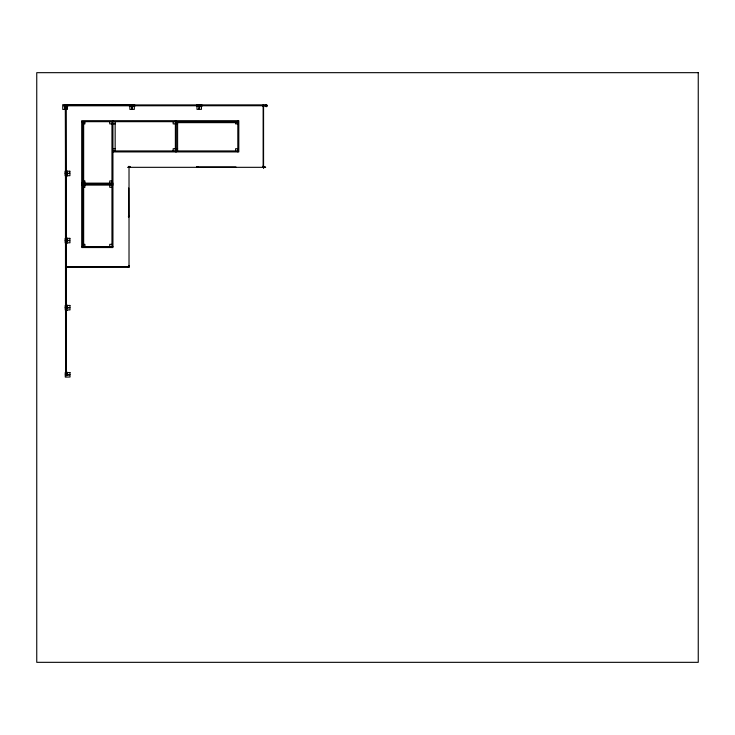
<?xml version="1.0" encoding="UTF-8"?>
<svg xmlns="http://www.w3.org/2000/svg" width="735" height="735" viewBox="0 0 735 735"><rect width="100%" height="100%" fill="white"/><g stroke="black" fill="none" stroke-linecap="round" stroke-linejoin="round"><path stroke-width="1.1" d="M128.809 267.09L66.922 267.136C67.785 266.199 66.315 267.356 67.923 267.09M127.789 267.154C129.433 267.016 126.622 266.153 128.046 267.173M128.45 216.301C129.075 217.303 128.717 215.768 128.45 216.347M129.02 167.038C128.542 167.323 129.608 166.459 129.479 167.314M196.796 167.295C198.579 167.157 195.501 166.303 197.081 167.314M264.251 167.323C265.574 166.082 264.361 167.975 264.572 166.643M65.443 109.579L65.755 241.227M65.635 307.653L67.05 307.653L67.041 307.092L65.635 307.092L65.792 308.342M262.882 106.051L263.562 106.051L263.562 168.49M262.882 166.873C264.352 165.963 262.193 168.039 263.553 166.983M263.396 166.726L263.525 166.092M128.404 266.134L128.983 266.309M128.937 265.427L128.937 265.96M65.599 172.964L65.672 173.497M66.306 240.961L66.986 240.079L65.819 239.766A0.946 0.946 0 0 0 65.691 241.282A0.946 0.946 0 0 0 67.161 240.979A0.946 0.946 0 0 0 66.49 239.638C68.612 240.961 64.45 241.723 65.727 239.683C66.334 239.068 67.28 239.739 67.179 240.51C72.884 241.255 67.721 239.095 66.6 241.392M65.635 240.079L66.132 240.933M66.554 373.812L65.773 374.841M67.519 267.173L67.657 266.511M128.561 267.173L128.561 266.52L127.651 267.09M129.663 166.744L130.224 167.286M197.136 166.983L197.09 167.075M198 166.983L197.21 167.231M65.507 240.4L65.838 239.858M65.057 106.667C62.843 106.373 65.323 103.681 66.104 105.583C66.26 107.733 63.136 105.766 65.158 104.958L266.493 104.875M199.396 104.921C201.767 110.746 196.135 101.614 200.03 106.226M263.525 105.748L263.396 105.114M263.525 166.569L263.231 165.88M64.698 105.445L65.305 106.492M131.74 105.583C133.476 103.69 133.246 107.981 131.39 106.253M66.903 107.301L67.124 106.777A0.946 0.946 0 0 0 67.216 106.29M66.931 174.416L67.161 173.892M66.968 241.53L67.188 240.997M66.995 308.645L67.225 308.112A0.946 0.946 0 0 0 66.554 306.771M65.378 173.148L65.663 172.514M65.415 240.262L65.7 239.628M65.727 306.734L65.443 307.377A0.946 0.946 0 0 0 66.398 308.627L67.197 307.855L66.517 306.844M65.764 373.849L65.479 374.483A0.946 0.946 0 0 0 66.435 375.741A0.946 0.946 0 0 0 67.225 374.381L66.995 373.849M128.873 267.016L127.532 266.842M65.525 307.533C66.775 304.474 67.822 309.931 65.507 307.524M129.599 167.231L130.444 167.075M198 167.157L197.21 166.744M263.47 106.336L262.983 106.336L263.314 105.068L262.992 105.831M262.992 105.243L262.937 105.748M131.326 105.39L132.272 104.921L132.925 105.491M132.879 106.152L132.144 106.345M199.993 106.116C198.928 107.806 197.384 104.737 199.387 104.894M65.737 374.234C64.836 377.037 69.062 374.584 66.37 373.665C63.697 374.795 68.465 376.173 66.729 373.885M128.983 216.301L128.496 216.356L128.937 216.834M128.092 266.676L128.092 267.016M263.396 166.661L262.9 166.468M65.801 172.743L65.7 174.416M64.809 105.298L65.81 105.518M199.185 105.123L198.854 105.904L199.534 106.428M66.573 174.278C68.309 173.524 65.828 171.099 65.452 173.148C65.755 175.132 68.272 172.863 66.279 172.449M131.152 105.178L131.785 104.894M198.266 105.151L198.9 104.866A0.946 0.946 0 0 1 200.104 105.454L199.35 105.05M265.381 105.114L266.015 104.829A0.946 0.946 0 0 1 267.264 105.785A0.946 0.946 0 0 1 265.905 106.575L265.381 106.355M65.939 106.419L65.415 106.639A0.946 0.946 0 0 1 64.055 105.849A0.946 0.946 0 0 1 65.305 104.894L65.939 105.178M132.53 106.603L133.053 106.382M200.168 106.355L199.644 106.575A0.946 0.946 0 0 1 198.285 105.785A0.946 0.946 0 0 1 199.534 104.829L200.168 105.114M199.718 106.4L199.534 106.309M66.095 172.477L65.691 173.432M66.527 308.048L67.014 307.193M197.302 166.689L197.834 166.689M197.834 167.286L197.302 167.286M65.121 105.114L65.911 105.445A0.946 0.946 0 0 1 66.692 105.509M66.37 375.19L67.05 374.666L66.545 373.95M264.572 167.323L264.903 166.744L264.168 166.808L264.526 167.323M65.305 106.373L65.59 106.373M199.249 105.031L199.81 105.031M132.144 105.178L132.695 105.178M199.249 105.142L199.81 105.142M65.305 105.794L266.658 105.73M65.93 106.015L66.619 106.015M65.452 107.301L67.069 107.301M65.452 108.982L67.069 108.982M81.704 121.67L237.818 121.67M175.38 122.644L237.818 122.644M82.678 123.893L84.902 123.893L84.902 121.67M111.959 123.893L109.735 123.893L109.735 121.67M112.933 123.893L115.156 123.893M177.594 123.893L173.157 123.893L173.157 121.67M237.818 123.893L235.604 123.893L235.604 121.67M112.933 148.718L115.156 148.718M177.594 148.718L173.157 148.718L173.157 150.941M237.818 148.718L235.604 148.718L235.604 150.941M112.933 150.941L237.818 150.941M112.933 151.915L238.802 151.915L238.802 120.696L81.704 120.696L81.704 247.539L112.933 247.539L112.933 120.696M197.292 166.744L196.64 167.231M128.414 167.139L129.02 166.808L128.551 167.35M129.36 166.983L129.819 166.983M196.511 166.983L235.963 166.983M127.568 167.323L265.657 167.323M65.452 170.832L67.069 170.832M65.452 172.514L67.069 172.514M65.93 173.148L66.655 173.129M66.986 173.432L65.571 173.432L65.58 172.872L66.986 172.872L66.857 173.432M65.489 174.416L67.096 174.416M65.489 176.097L67.096 176.097M82.678 180.92L84.902 180.92L84.902 183.144M111.959 180.92L109.735 180.92L109.735 183.144M81.704 183.144L112.933 183.144M81.704 184.118L112.933 184.118M81.704 185.091L112.933 185.091M82.678 187.315L84.902 187.315L84.902 185.091M111.959 187.315L109.735 187.315L109.735 185.091M128.404 216.595L129.011 216.503M65.489 237.947L67.096 237.947M65.489 239.628L67.096 239.628M67.014 239.987L65.599 239.987L65.562 374.648L65.424 106.189M65.966 240.262L66.683 240.244M65.599 240.538L67.014 240.538M65.516 241.53L67.133 241.53M65.516 243.202L67.133 243.202M82.678 244.342L84.902 244.342L84.902 246.565M111.959 244.342L109.735 244.342L109.735 246.565M81.704 246.565L112.933 246.565M67.078 266.759L127.936 266.759M65.516 305.062L67.133 305.062M65.516 306.734L67.133 306.734M65.994 307.377L66.72 307.359M65.553 308.645L67.161 308.645M65.553 310.317L67.161 310.317M65.553 372.176L67.161 372.176M65.553 373.849L67.161 373.849M66.031 374.492L66.72 374.492M131.74 105.941L132.419 106.456M66.279 173.846L65.782 173.644M66.527 306.697L65.847 306.881A0.946 0.946 0 0 0 65.479 308.011L65.764 308.645M128.708 216.255L128.79 216.926L128.717 188.013M198.266 106.382L198.79 106.603A0.946 0.946 0 0 0 200.058 106.171M131.152 106.419L131.684 106.639M132.419 104.866L133.053 105.151M65.911 174.241L65.47 173.745M65.994 307.983L65.645 307.377M65.663 107.301L65.378 106.667A0.946 0.946 0 0 1 65.351 106.18M65.443 240.896L65.727 241.53M66.903 172.514L67.124 173.037M66.931 239.628L67.161 240.152M66.968 306.734L67.188 307.267A0.946 0.946 0 0 1 66.398 308.627M129.011 265.583L128.708 265.794M66.922 307.377L66.931 307.092M66.958 374.492L66.958 374.207M266.658 105.381L266.658 106.07M265.381 104.903L265.381 106.52M263.7 104.903L263.7 106.52M263.231 105.059L263.222 106.456M263.139 106.051L263.139 166.909M237.818 120.696L237.818 151.915M201.849 104.903L201.849 106.52M200.168 104.903L200.168 106.52M199.81 105.022L199.81 106.437L199.249 106.428L199.249 105.022M199.534 105.381L199.552 106.106M198.266 104.94L198.266 106.547M196.962 166.643L196.962 167.314M196.585 104.94L196.585 106.547M177.594 121.67L177.594 150.941M176.354 120.696L176.354 151.915M175.38 120.696L175.38 151.915M134.735 104.94L134.735 106.547M133.053 104.94L133.053 106.547M132.695 106.465L132.695 105.05L65.029 105.096L65.029 106.501L65.59 106.492L65.59 105.087M132.419 105.417L132.438 106.134M132.144 105.05L132.144 106.465M131.152 104.967L131.152 106.584M129.47 104.967L129.47 106.584M129.02 166.257L129.02 267.448M127.936 266.502L127.936 267.173M115.156 121.67L115.156 150.941M111.959 121.67L111.959 184.118M111.959 185.091L111.959 247.539M83.661 121.67L83.661 246.565M82.678 121.67L82.678 184.118M82.678 185.091L82.678 247.539M67.62 104.967L67.62 106.584M67.115 266.511L67.078 267.173M66.894 239.987L66.894 240.538M66.279 106.015L66.37 374.492M65.939 104.967L65.939 105.564M65.792 374.207L65.792 374.767M65.727 239.987L65.727 240.538M65.755 307.092L65.755 307.653M65.305 105.445L65.305 106.134M66.453 172.523A0.946 0.946 0 0 1 66.453 174.379M65.966 174.351A0.946 0.946 0 0 1 65.746 172.67M132.943 106.207A0.946 0.946 0 0 1 131.473 106.501A0.946 0.946 0 0 1 131.565 105.004A0.946 0.946 0 0 1 132.989 105.482M131.62 105.546C132.631 108.697 134.073 103.323 131.62 105.546M67.161 104.627L62.686 104.701L62.769 109.451L67.243 109.377L67.161 104.627M134.275 104.59L129.801 104.664L129.884 109.423L134.358 109.35L134.275 104.59M65.139 106.667L64.827 109.184L65.139 106.667M201.39 104.563L196.916 104.636L196.998 109.386L201.473 109.313L201.39 104.563M132.245 106.63L131.942 109.157L132.245 106.63M199.36 106.603L199.056 109.12L199.36 106.603M69.862 171.209L65.112 171.292L65.185 175.766L69.935 175.683L69.862 171.209M69.669 173.276L67.151 173.671L69.669 173.276M69.898 238.324L65.139 238.406L65.213 242.881L69.972 242.798L69.898 238.324M69.926 305.438L65.176 305.521L65.25 309.995L70.009 309.913L69.926 305.438M69.733 307.506L67.216 307.892L69.733 307.506M69.963 372.553L65.204 372.627L65.286 377.11L70.036 377.027L69.963 372.553M69.761 374.62L67.252 375.006L69.761 374.62M698.25 72.673L36.75 72.673L36.75 662.327L698.25 662.327L698.25 72.673M67.078 374.207L65.672 374.207L65.672 374.767L67.078 374.767L67.078 374.207M197.412 166.891L197.412 166.9M129.36 167.314L129.36 166.652L129.314 167.314"/></g></svg>
